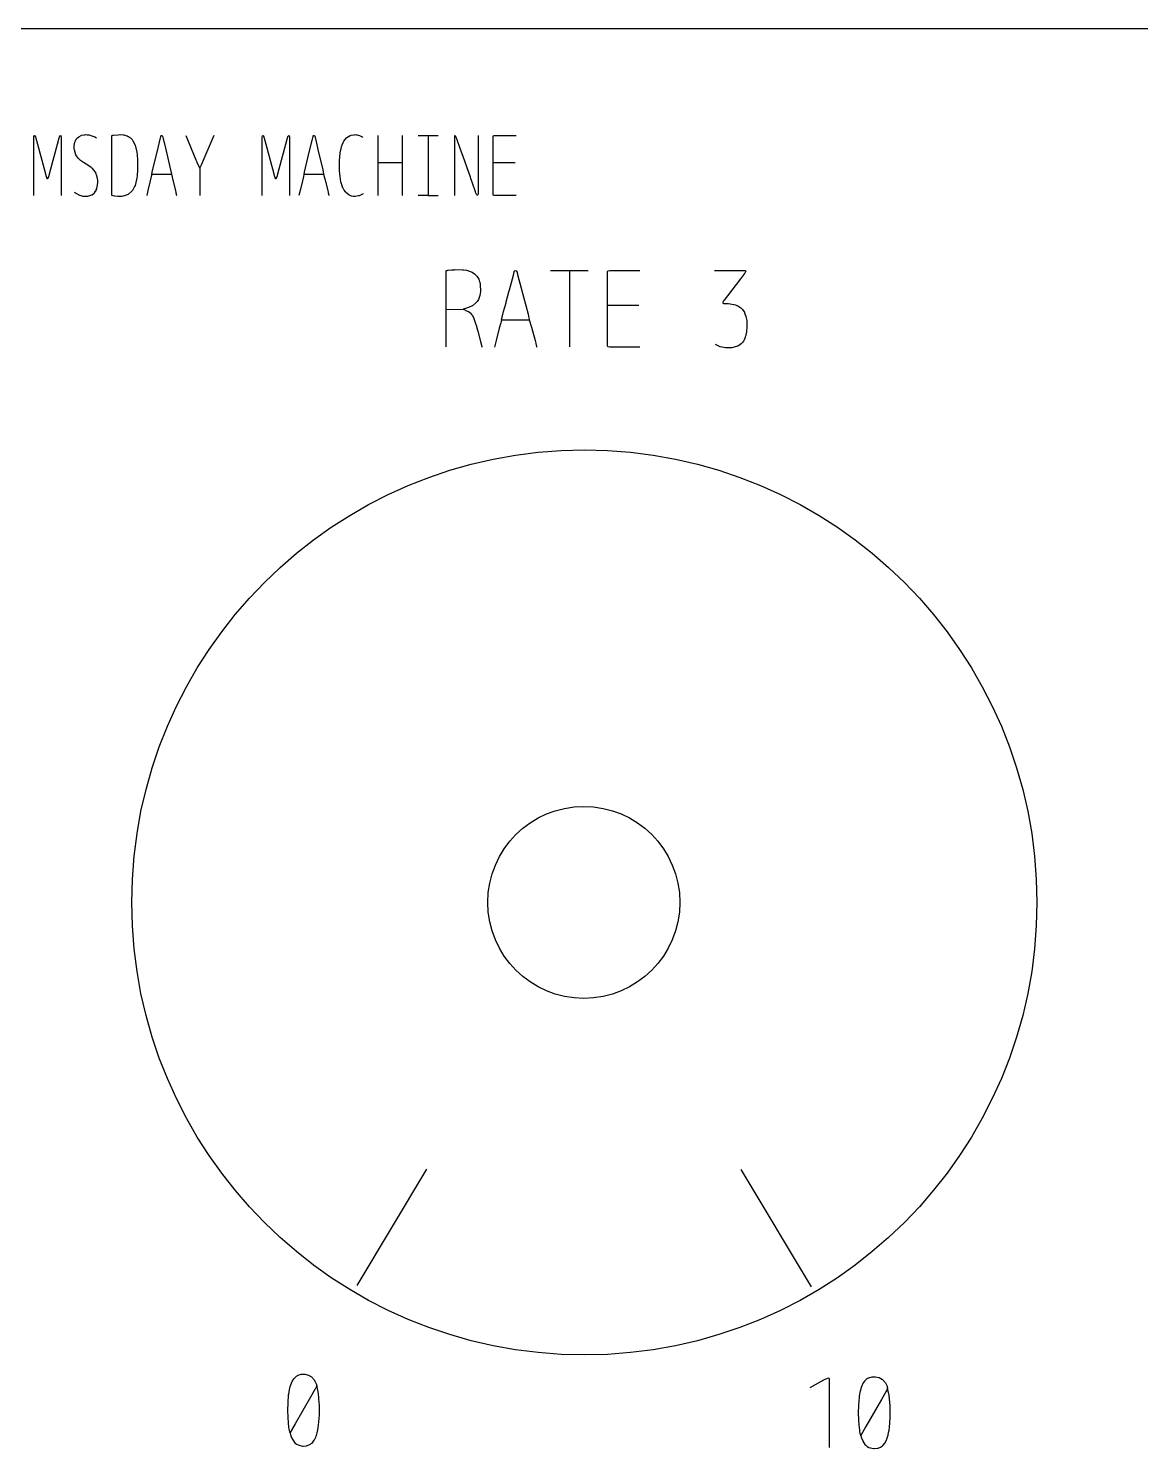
# Model space of a CAD drawing. Header units: millimetres. Extents: x 0 to 162, y -1 to 222.
# Drawn here: x 80.8 to 121.4, y 170.5 to 222.2 of the extents above; entities that cross this region are included whole.
import ezdxf

# ---------------------------------------------------------------- set-up
doc = ezdxf.new("R2010")
doc.units = ezdxf.units.MM
doc.layers.add('Gravur', color=7, linetype='CONTINUOUS')
doc.layers.add('Kontur', color=7, linetype='CONTINUOUS')

msp = doc.modelspace()

# ---------------------------------------------------------------- linework, layer by layer
at = {"layer": 'Gravur', "color": 255, "linetype": 'CONTINUOUS'}
for p, q in [((81.02129, 218.27939), (81.02947, 218.32947)), ((81.02135, 218.27166), (81.02129, 218.27939)), ((81.02129, 218.27939), (81.02129, 218.27939)), ((81.02308, 218.22694), (81.02135, 218.27166)), ((81.02308, 217.82584), (81.02308, 218.22694)), ((81.02947, 218.32947), (81.03757, 218.33809)), ((81.03757, 218.33809), (81.04901, 218.33988)), ((81.03757, 218.33809), (81.03757, 218.33809)), ((81.04901, 218.33988), (81.06462, 218.33365)), ((81.06462, 218.33365), (81.08685, 218.29434)), ((81.08685, 218.29434), (81.08804, 218.28972)), ((81.08804, 218.28972), (81.08804, 218.28972)), ((81.08804, 218.28972), (81.09516, 218.25701)), ((81.09516, 218.25701), (81.09648, 218.25162)), ((81.09648, 218.25162), (81.15757, 218.02639)), ((81.15757, 218.02639), (81.40082, 217.12854)), ((81.64136, 217.12546), (81.88548, 218.02639)), ((81.88548, 218.02639), (81.94767, 218.2547)), ((81.94767, 218.2547), (81.9549, 218.28709)), ((81.9549, 218.28709), (81.95583, 218.29103)), ((81.95583, 218.29103), (81.97296, 218.32917)), ((81.95583, 218.29103), (81.95583, 218.29103)), ((81.97296, 218.32917), (81.97852, 218.33365)), ((81.97852, 218.33365), (82.00331, 218.33997)), ((82.00331, 218.33997), (82.00687, 218.33853)), ((82.00687, 218.33853), (82.00687, 218.33853)), ((82.00687, 218.33853), (82.02316, 218.29877)), ((82.02355, 218.24975), (82.02274, 218.22694)), ((82.02274, 218.22694), (82.02274, 217.82584)), ((82.02316, 218.29877), (82.02413, 218.27977)), ((82.02413, 218.27977), (82.02355, 218.24975)), ((82.02413, 218.27977), (82.02413, 218.27977)), ((82.49522, 217.97639), (82.50354, 218.03832)), ((82.50354, 218.03832), (82.51873, 218.09802)), ((82.51873, 218.09802), (82.54107, 218.15449)), ((82.54107, 218.15449), (82.57083, 218.20676)), ((82.57083, 218.20676), (82.61237, 218.2581)), ((82.57083, 218.20676), (82.57083, 218.20676)), ((82.61237, 218.2581), (82.66357, 218.30188)), ((82.66357, 218.30188), (82.7454, 218.34716)), ((82.7454, 218.34716), (82.75049, 218.34911)), ((82.75049, 218.34911), (82.75561, 218.35097)), ((82.75561, 218.35097), (82.76076, 218.35273)), ((82.76076, 218.35273), (82.87096, 218.37513)), ((82.87096, 218.37513), (82.89327, 218.37655)), ((82.89327, 218.37655), (82.89327, 218.37655)), ((82.89327, 218.37655), (82.96543, 218.37485)), ((82.96543, 218.37485), (83.03734, 218.36435)), ((83.03734, 218.36435), (83.1083, 218.34611)), ((83.1083, 218.34611), (83.17765, 218.32119)), ((83.17765, 218.32119), (83.17765, 218.32119)), ((83.17765, 218.32119), (83.24273, 218.29165)), ((83.24273, 218.29165), (83.30502, 218.25779)), ((83.86731, 218.3145), (83.86896, 218.33401)), ((83.86738, 218.31242), (83.86731, 218.3145)), ((83.86731, 218.3145), (83.86731, 218.3145)), ((83.8681, 218.29481), (83.86738, 218.31242)), ((83.8681, 218.19917), (83.8681, 218.29481)), ((83.8681, 217.86286), (83.8681, 218.19917)), ((83.86896, 218.33401), (83.87009, 218.33735)), ((83.87009, 218.33735), (83.87066, 218.33857)), ((83.87066, 218.33857), (83.87134, 218.33973)), ((83.87134, 218.33973), (83.88278, 218.34819)), ((83.87134, 218.33973), (83.87134, 218.33973)), ((83.88278, 218.34819), (83.89934, 218.3523)), ((83.89934, 218.3523), (83.91438, 218.35395)), ((83.89934, 218.3523), (83.89934, 218.3523)), ((83.91438, 218.35395), (83.92641, 218.35521)), ((83.92641, 218.35521), (84.0958, 218.3737)), ((84.0958, 218.3737), (84.19157, 218.37785)), ((84.19157, 218.37785), (84.20052, 218.37749)), ((84.20052, 218.37749), (84.20052, 218.37749)), ((84.20052, 218.37749), (84.28523, 218.36878)), ((84.28523, 218.36878), (84.30129, 218.36603)), ((84.30129, 218.36603), (84.41314, 218.33504)), ((84.41314, 218.33504), (84.42153, 218.33176)), ((84.42153, 218.33176), (84.42153, 218.33176)), ((84.42153, 218.33176), (84.46968, 218.30978)), ((84.46968, 218.30978), (84.47901, 218.30481)), ((84.47901, 218.30481), (84.55156, 218.25445)), ((84.55156, 218.25445), (84.56462, 218.24274)), ((84.56462, 218.24274), (84.56462, 218.24274)), ((84.56462, 218.24274), (84.60375, 218.20149)), ((84.60375, 218.20149), (84.63829, 218.15567)), ((84.63829, 218.15567), (84.71725, 217.99744)), ((85.52838, 217.78881), (85.62957, 218.21151)), ((85.62957, 218.21151), (85.65329, 218.31024)), ((85.65329, 218.31024), (85.65487, 218.31745)), ((85.65487, 218.31745), (85.65519, 218.31892)), ((85.65519, 218.31892), (85.66057, 218.33474)), ((85.65519, 218.31892), (85.65519, 218.31892)), ((85.66057, 218.33474), (85.66367, 218.3388)), ((85.66367, 218.3388), (85.66755, 218.34172)), ((85.66367, 218.3388), (85.66367, 218.3388)), ((85.66755, 218.34172), (85.67254, 218.34351)), ((85.67254, 218.34351), (85.69754, 218.34151)), ((85.69754, 218.34151), (85.70141, 218.33934)), ((85.70141, 218.33934), (85.70141, 218.33934)), ((85.70141, 218.33934), (85.72524, 218.29619)), ((85.72524, 218.29619), (85.72931, 218.27701)), ((85.72931, 218.27701), (85.72931, 218.27701)), ((85.72931, 218.27701), (85.73329, 218.25399)), ((85.73329, 218.25399), (85.73749, 218.23311)), ((85.73749, 218.23311), (85.83173, 217.83818)), ((86.56039, 218.35035), (86.93339, 217.46176)), ((87.58783, 218.35035), (87.22774, 217.49879)), ((89.34809, 218.27939), (89.35627, 218.32947)), ((89.34815, 218.27166), (89.34809, 218.27939)), ((89.34809, 218.27939), (89.34809, 218.27939)), ((89.34988, 218.22694), (89.34815, 218.27166)), ((89.34988, 217.82584), (89.34988, 218.22694)), ((89.35627, 218.32947), (89.36437, 218.33809)), ((89.36437, 218.33809), (89.37581, 218.33988)), ((89.36437, 218.33809), (89.36437, 218.33809)), ((89.37581, 218.33988), (89.39142, 218.33365)), ((89.39142, 218.33365), (89.41365, 218.29434)), ((89.41365, 218.29434), (89.41484, 218.28972)), ((89.41484, 218.28972), (89.41484, 218.28972)), ((89.41484, 218.28972), (89.42196, 218.25701)), ((89.42196, 218.25701), (89.42328, 218.25162)), ((89.42328, 218.25162), (89.48437, 218.02639)), ((89.48437, 218.02639), (89.72762, 217.12854)), ((89.96816, 217.12546), (90.21228, 218.02639)), ((90.21228, 218.02639), (90.27447, 218.2547)), ((90.27447, 218.2547), (90.2817, 218.28709)), ((90.2817, 218.28709), (90.28263, 218.29103)), ((90.28263, 218.29103), (90.29976, 218.32917)), ((90.28263, 218.29103), (90.28263, 218.29103)), ((90.29976, 218.32917), (90.30532, 218.33365)), ((90.30532, 218.33365), (90.33011, 218.33997)), ((90.33011, 218.33997), (90.33367, 218.33853)), ((90.33367, 218.33853), (90.33367, 218.33853)), ((90.33367, 218.33853), (90.34996, 218.29877)), ((90.35035, 218.24975), (90.34954, 218.22694)), ((90.34954, 218.22694), (90.34954, 217.82584)), ((90.34996, 218.29877), (90.35093, 218.27977)), ((90.35093, 218.27977), (90.35035, 218.24975)), ((90.35093, 218.27977), (90.35093, 218.27977)), ((91.07958, 217.78881), (91.18077, 218.21151)), ((91.18077, 218.21151), (91.20449, 218.31024)), ((91.20449, 218.31024), (91.20607, 218.31745)), ((91.20607, 218.31745), (91.20639, 218.31892)), ((91.20639, 218.31892), (91.21177, 218.33474)), ((91.20639, 218.31892), (91.20639, 218.31892)), ((91.21177, 218.33474), (91.21487, 218.3388)), ((91.21487, 218.3388), (91.21875, 218.34172)), ((91.21487, 218.3388), (91.21487, 218.3388)), ((91.21875, 218.34172), (91.22374, 218.34351)), ((91.22374, 218.34351), (91.24874, 218.34151)), ((91.24874, 218.34151), (91.25261, 218.33934)), ((91.25261, 218.33934), (91.25261, 218.33934)), ((91.25261, 218.33934), (91.27644, 218.29619)), ((91.27644, 218.29619), (91.28051, 218.27701)), ((91.28051, 218.27701), (91.28051, 218.27701)), ((91.28051, 218.27701), (91.28449, 218.25399)), ((91.28449, 218.25399), (91.28869, 218.23311)), ((91.28869, 218.23311), (91.38293, 217.83818)), ((92.26384, 218.0053), (92.31334, 218.11653)), ((92.31334, 218.11653), (92.32508, 218.13746)), ((92.32508, 218.13746), (92.41974, 218.25647)), ((92.41974, 218.25647), (92.44167, 218.27549)), ((92.44167, 218.27549), (92.56321, 218.34616)), ((92.56321, 218.34616), (92.58949, 218.35533)), ((92.58949, 218.35533), (92.69942, 218.37516)), ((92.58949, 218.35533), (92.58949, 218.35533)), ((92.69942, 218.37516), (92.73731, 218.37569)), ((92.73731, 218.37569), (92.77559, 218.37313)), ((92.77559, 218.37313), (92.81414, 218.36748)), ((92.81414, 218.36748), (92.89461, 218.34419)), ((92.89461, 218.34419), (92.90317, 218.34084)), ((92.90317, 218.34084), (92.90317, 218.34084)), ((92.90317, 218.34084), (92.99765, 218.29778)), ((92.99765, 218.29778), (93.01685, 218.28864)), ((93.56882, 218.34418), (93.56882, 216.15665)), ((94.45741, 218.34418), (94.45741, 216.15665)), ((95.03714, 218.34418), (95.7619, 218.34418)), ((95.40091, 218.3411), (95.40091, 216.70893)), ((96.35834, 218.30099), (96.3583, 218.20842)), ((96.3583, 218.20842), (96.3583, 217.81967)), ((96.35849, 218.30419), (96.35834, 218.30099)), ((96.35879, 218.30742), (96.35849, 218.30419)), ((96.35966, 218.31263), (96.35879, 218.30742)), ((96.35879, 218.30742), (96.35879, 218.30742)), ((96.3662, 218.32571), (96.35966, 218.31263)), ((96.36738, 218.32676), (96.3662, 218.32571)), ((96.3662, 218.32571), (96.3662, 218.32571)), ((96.375, 218.3301), (96.36738, 218.32676)), ((96.38203, 218.33047), (96.375, 218.3301)), ((96.38855, 218.3292), (96.38203, 218.33047)), ((96.39697, 218.32492), (96.38855, 218.3292)), ((96.38855, 218.3292), (96.38855, 218.3292)), ((96.42725, 218.27533), (96.39697, 218.32492)), ((96.42941, 218.26912), (96.42725, 218.27533)), ((96.42725, 218.27533), (96.42725, 218.27533)), ((96.44438, 218.22077), (96.42941, 218.26912)), ((96.581, 217.83509), (96.44438, 218.22077)), ((97.21912, 218.34418), (97.21912, 216.68116)), ((97.77387, 218.31024), (97.77864, 218.34063)), ((97.77387, 218.22385), (97.77387, 218.31024)), ((97.77387, 217.86903), (97.77387, 218.22385)), ((97.77864, 218.34063), (97.83496, 218.34418)), ((97.83496, 218.34418), (97.99324, 218.34418)), ((97.99324, 218.34418), (98.60692, 218.34418)), ((81.02308, 216.15665), (81.02308, 217.82584)), ((82.02274, 217.82584), (82.02274, 216.15665)), ((82.49346, 217.91321), (82.49522, 217.97639)), ((82.49801, 217.84976), (82.49346, 217.91321)), ((82.50195, 217.82185), (82.49801, 217.84976)), ((82.49801, 217.84976), (82.49801, 217.84976)), ((82.56048, 217.63763), (82.50195, 217.82185)), ((82.63665, 217.52268), (82.56048, 217.63763)), ((82.73176, 217.43141), (82.63665, 217.52268)), ((83.8681, 216.67499), (83.8681, 217.86286)), ((84.71725, 217.99744), (84.73633, 217.94)), ((84.73633, 217.94), (84.77211, 217.79177)), ((84.77211, 217.79177), (84.77745, 217.7618)), ((84.77745, 217.7618), (84.77745, 217.7618)), ((84.77745, 217.7618), (84.80567, 217.46988)), ((85.37984, 217.16865), (85.52838, 217.78881)), ((85.83173, 217.83818), (86.00799, 217.09769)), ((87.22774, 217.49879), (87.12757, 217.26121)), ((89.34988, 216.15665), (89.34988, 217.82584)), ((90.34954, 217.82584), (90.34954, 216.15665)), ((90.93104, 217.16865), (91.07958, 217.78881)), ((91.38293, 217.83818), (91.55919, 217.09769)), ((92.16816, 217.43892), (92.19257, 217.69623)), ((92.19257, 217.69623), (92.20667, 217.78068)), ((92.20667, 217.78068), (92.22408, 217.86406)), ((92.22408, 217.86406), (92.24498, 217.94617)), ((92.24498, 217.94617), (92.26039, 217.99553)), ((92.26039, 217.99553), (92.26384, 218.0053)), ((92.26384, 218.0053), (92.26384, 218.0053)), ((96.3583, 217.81967), (96.3583, 216.15665)), ((96.67175, 217.58293), (96.581, 217.83509)), ((96.94101, 216.82481), (96.67175, 217.58293)), ((97.77387, 216.57934), (97.77387, 217.86903)), ((81.40082, 217.12854), (81.4753, 216.85394)), ((81.56774, 216.85394), (81.64136, 217.12546)), ((82.83258, 217.35947), (82.73176, 217.43141)), ((82.73176, 217.43141), (82.73176, 217.43141)), ((82.93853, 217.29382), (82.83258, 217.35947)), ((83.02733, 217.23835), (82.93853, 217.29382)), ((82.93853, 217.29382), (82.93853, 217.29382)), ((83.11242, 217.17807), (83.02733, 217.23835)), ((83.14451, 217.15181), (83.11242, 217.17807)), ((83.11242, 217.17807), (83.11242, 217.17807)), ((83.17527, 217.12384), (83.14451, 217.15181)), ((83.2045, 217.09391), (83.17527, 217.12384)), ((83.28084, 216.9897), (83.2045, 217.09391)), ((83.29011, 216.97227), (83.28084, 216.9897)), ((84.8048, 217.04927), (84.79558, 216.93026)), ((84.80551, 217.06149), (84.8048, 217.04927)), ((84.8048, 217.04927), (84.8048, 217.04927)), ((84.80945, 217.19642), (84.80551, 217.06149)), ((84.80567, 217.46988), (84.8084, 217.37176)), ((84.8084, 217.37176), (84.8084, 217.37176)), ((84.8084, 217.37176), (84.8093, 217.28402)), ((84.8093, 217.28402), (84.80945, 217.19642)), ((85.32354, 216.92471), (85.34154, 217.00821)), ((85.34154, 217.00821), (85.37984, 217.16865)), ((86.00799, 217.09769), (86.04005, 216.93785)), ((86.93339, 217.46176), (86.96517, 217.3833)), ((86.96517, 217.3833), (86.97169, 217.36751)), ((86.97169, 217.36751), (86.97169, 217.36751)), ((86.97169, 217.36751), (87.05466, 217.19047)), ((87.05466, 217.19047), (87.07297, 217.15918)), ((87.12757, 217.26121), (87.07196, 217.16149)), ((87.07297, 217.15918), (87.07411, 217.06066)), ((87.07411, 217.06066), (87.07411, 216.84777)), ((89.72762, 217.12854), (89.8021, 216.85394)), ((89.89454, 216.85394), (89.96816, 217.12546)), ((90.87474, 216.92471), (90.89274, 217.00821)), ((90.89274, 217.00821), (90.93104, 217.16865)), ((91.55919, 217.09769), (91.59125, 216.93785)), ((92.16661, 217.40056), (92.16816, 217.43892)), ((92.17237, 217.05758), (92.16661, 217.40056)), ((92.16816, 217.43892), (92.16816, 217.43892)), ((92.1796, 216.95592), (92.17237, 217.05758)), ((93.57159, 217.35686), (94.45463, 217.35686)), ((97.77665, 217.35686), (98.57915, 217.35686)), ((81.4753, 216.85394), (81.48183, 216.82395)), ((81.48183, 216.82395), (81.48288, 216.81933)), ((81.48288, 216.81933), (81.48288, 216.81933)), ((81.48288, 216.81933), (81.50051, 216.77913)), ((81.50051, 216.77913), (81.50636, 216.77444)), ((81.50636, 216.77444), (81.50636, 216.77444)), ((81.50636, 216.77444), (81.51274, 216.77167)), ((81.51274, 216.77167), (81.52013, 216.77065)), ((81.52013, 216.77065), (81.5341, 216.7736)), ((81.5341, 216.7736), (81.53792, 216.77583)), ((81.53792, 216.77583), (81.55729, 216.80861)), ((81.53792, 216.77583), (81.53792, 216.77583)), ((81.55729, 216.80861), (81.5609, 216.82284)), ((81.5609, 216.82284), (81.56432, 216.83896)), ((81.5609, 216.82284), (81.5609, 216.82284)), ((81.56432, 216.83896), (81.56774, 216.85394)), ((83.32462, 216.87869), (83.29011, 216.97227)), ((83.32206, 216.41439), (83.34557, 216.53025)), ((83.32633, 216.87252), (83.32462, 216.87869)), ((83.32462, 216.87869), (83.32462, 216.87869)), ((83.33437, 216.8416), (83.32633, 216.87252)), ((83.33888, 216.82214), (83.33437, 216.8416)), ((83.35328, 216.71964), (83.33888, 216.82214)), ((83.34557, 216.53025), (83.34993, 216.56974)), ((83.34993, 216.56974), (83.3514, 216.58534)), ((83.34993, 216.56974), (83.34993, 216.56974)), ((83.3514, 216.58534), (83.35277, 216.60094)), ((83.35277, 216.60094), (83.35406, 216.70757)), ((83.35406, 216.70757), (83.35328, 216.71964)), ((83.35328, 216.71964), (83.35328, 216.71964)), ((83.8681, 216.30166), (83.8681, 216.67499)), ((84.70025, 216.48061), (84.62033, 216.33823)), ((84.71624, 216.52211), (84.70025, 216.48061)), ((84.77167, 216.74066), (84.71624, 216.52211)), ((84.77509, 216.76138), (84.77167, 216.74066)), ((84.77167, 216.74066), (84.77167, 216.74066)), ((84.79331, 216.90639), (84.77509, 216.76138)), ((84.79558, 216.93026), (84.79331, 216.90639)), ((85.26736, 216.69659), (85.18326, 216.34177)), ((85.30276, 216.84469), (85.26736, 216.69659)), ((85.32328, 216.92517), (85.30276, 216.84469)), ((85.37253, 216.92491), (85.32354, 216.92471)), ((85.49471, 216.92491), (85.37253, 216.92491)), ((85.87791, 216.92491), (85.49471, 216.92491)), ((86.04113, 216.92744), (85.87791, 216.92491)), ((86.04005, 216.93785), (86.09759, 216.72127)), ((86.09759, 216.72127), (86.18848, 216.33868)), ((87.07411, 216.84777), (87.07411, 216.15665)), ((89.8021, 216.85394), (89.80863, 216.82395)), ((89.80863, 216.82395), (89.80968, 216.81933)), ((89.80968, 216.81933), (89.80968, 216.81933)), ((89.80968, 216.81933), (89.82731, 216.77913)), ((89.82731, 216.77913), (89.83316, 216.77444)), ((89.83316, 216.77444), (89.83316, 216.77444)), ((89.83316, 216.77444), (89.83954, 216.77167)), ((89.83954, 216.77167), (89.84693, 216.77065)), ((89.84693, 216.77065), (89.8609, 216.7736)), ((89.8609, 216.7736), (89.86472, 216.77583)), ((89.86472, 216.77583), (89.88409, 216.80861)), ((89.86472, 216.77583), (89.86472, 216.77583)), ((89.88409, 216.80861), (89.8877, 216.82284)), ((89.8877, 216.82284), (89.89112, 216.83896)), ((89.8877, 216.82284), (89.8877, 216.82284)), ((89.89112, 216.83896), (89.89454, 216.85394)), ((90.81856, 216.69659), (90.73446, 216.34177)), ((90.85396, 216.84469), (90.81856, 216.69659)), ((90.87448, 216.92517), (90.85396, 216.84469)), ((90.92373, 216.92491), (90.87474, 216.92471)), ((91.04591, 216.92491), (90.92373, 216.92491)), ((91.42911, 216.92491), (91.04591, 216.92491)), ((91.59233, 216.92744), (91.42911, 216.92491)), ((91.59125, 216.93785), (91.64879, 216.72127)), ((91.64879, 216.72127), (91.73968, 216.33868)), ((92.1895, 216.85391), (92.1796, 216.95592)), ((92.22138, 216.65769), (92.1895, 216.85391)), ((92.1895, 216.85391), (92.1895, 216.85391)), ((92.27814, 216.46923), (92.22138, 216.65769)), ((92.28399, 216.45482), (92.27814, 216.46923)), ((92.27814, 216.46923), (92.27814, 216.46923)), ((95.40091, 216.70893), (95.40091, 216.29857)), ((96.95966, 216.77119), (96.94101, 216.82481)), ((96.94101, 216.82481), (96.94101, 216.82481)), ((97.01521, 216.6102), (96.95966, 216.77119)), ((97.12749, 216.2924), (97.01521, 216.6102)), ((97.21912, 216.68116), (97.21912, 216.28315)), ((97.77387, 216.26155), (97.77387, 216.57934)), ((82.49974, 216.28006), (82.68562, 216.17227)), ((82.68562, 216.17227), (82.7072, 216.16381)), ((82.7072, 216.16381), (82.77304, 216.14316)), ((82.77304, 216.14316), (82.79535, 216.13794)), ((82.79535, 216.13794), (82.79535, 216.13794)), ((82.79535, 216.13794), (82.96225, 216.12711)), ((82.96225, 216.12711), (82.99679, 216.13105)), ((82.99679, 216.13105), (83.13607, 216.1759)), ((83.13607, 216.1759), (83.14791, 216.18253)), ((83.14791, 216.18253), (83.22311, 216.24195)), ((83.22311, 216.24195), (83.23251, 216.25238)), ((83.23251, 216.25238), (83.27793, 216.31569)), ((83.27793, 216.31569), (83.28102, 216.32093)), ((83.28102, 216.32093), (83.29835, 216.35363)), ((83.28102, 216.32093), (83.28102, 216.32093)), ((83.29835, 216.35363), (83.30149, 216.36028)), ((83.30149, 216.36028), (83.31914, 216.40522)), ((83.31914, 216.40522), (83.32206, 216.41439)), ((83.32206, 216.41439), (83.32206, 216.41439)), ((83.86731, 216.18157), (83.86733, 216.18368)), ((83.87129, 216.16099), (83.86731, 216.18157)), ((83.86733, 216.18368), (83.86805, 216.2001)), ((83.86733, 216.18368), (83.86733, 216.18368)), ((83.86805, 216.2001), (83.8681, 216.20293)), ((83.8681, 216.20293), (83.8681, 216.30166)), ((83.87544, 216.1563), (83.87129, 216.16099)), ((83.91636, 216.14317), (83.87544, 216.1563)), ((83.92147, 216.1425), (83.91636, 216.14317)), ((83.91636, 216.14317), (83.91636, 216.14317)), ((83.95974, 216.13856), (83.92147, 216.1425)), ((83.98059, 216.13542), (83.95974, 216.13856)), ((84.08672, 216.12431), (83.98059, 216.13542)), ((84.09936, 216.12359), (84.08672, 216.12431)), ((84.08672, 216.12431), (84.08672, 216.12431)), ((84.23742, 216.1264), (84.09936, 216.12359)), ((84.27893, 216.13202), (84.23742, 216.1264)), ((84.3192, 216.14026), (84.27893, 216.13202)), ((84.35815, 216.15111), (84.3192, 216.14026)), ((84.46657, 216.19933), (84.35815, 216.15111)), ((84.49126, 216.21486), (84.46657, 216.19933)), ((84.46657, 216.19933), (84.46657, 216.19933)), ((84.60121, 216.31407), (84.49126, 216.21486)), ((84.62033, 216.33823), (84.60121, 216.31407)), ((85.18326, 216.34177), (85.13927, 216.15356)), ((86.18848, 216.33868), (86.20494, 216.26484)), ((86.20494, 216.26484), (86.20674, 216.25657)), ((86.20674, 216.25657), (86.20674, 216.25657)), ((86.20674, 216.25657), (86.22811, 216.17031)), ((86.22811, 216.17031), (86.23335, 216.15356)), ((90.73446, 216.34177), (90.69047, 216.15356)), ((91.73968, 216.33868), (91.75614, 216.26484)), ((91.75614, 216.26484), (91.75794, 216.25657)), ((91.75794, 216.25657), (91.75794, 216.25657)), ((91.75794, 216.25657), (91.77931, 216.17031)), ((91.77931, 216.17031), (91.78455, 216.15356)), ((92.29006, 216.4405), (92.28399, 216.45482)), ((92.29799, 216.42287), (92.29006, 216.4405)), ((92.32491, 216.37121), (92.29799, 216.42287)), ((92.33385, 216.3562), (92.32491, 216.37121)), ((92.32491, 216.37121), (92.32491, 216.37121)), ((92.38433, 216.28549), (92.33385, 216.3562)), ((92.39553, 216.27239), (92.38433, 216.28549)), ((92.51146, 216.176), (92.39553, 216.27239)), ((92.55806, 216.15334), (92.51146, 216.176)), ((92.60682, 216.1371), (92.55806, 216.15334)), ((92.67031, 216.12529), (92.60682, 216.1371)), ((92.60682, 216.1371), (92.60682, 216.1371)), ((92.73524, 216.12248), (92.67031, 216.12529)), ((92.8005, 216.12803), (92.73524, 216.12248)), ((92.86498, 216.14131), (92.8005, 216.12803)), ((92.88738, 216.14774), (92.86498, 216.14131)), ((92.86498, 216.14131), (92.86498, 216.14131)), ((93.03351, 216.21527), (92.88738, 216.14774)), ((95.30372, 216.15356), (95.03714, 216.15356)), ((95.39614, 216.15886), (95.30372, 216.15356)), ((95.40091, 216.19676), (95.39614, 216.15886)), ((95.40091, 216.29857), (95.40091, 216.19676)), ((95.40369, 216.15356), (95.7619, 216.15356)), ((97.13006, 216.28473), (97.12749, 216.2924)), ((97.14404, 216.23774), (97.13006, 216.28473)), ((97.14619, 216.23124), (97.14404, 216.23774)), ((97.14404, 216.23774), (97.14404, 216.23774)), ((97.18028, 216.17629), (97.14619, 216.23124)), ((97.19369, 216.17105), (97.18028, 216.17629)), ((97.20382, 216.17254), (97.19369, 216.17105)), ((97.21188, 216.18081), (97.20382, 216.17254)), ((97.20382, 216.17254), (97.20382, 216.17254)), ((97.22055, 216.23037), (97.21188, 216.18081)), ((97.21912, 216.28315), (97.22057, 216.23825)), ((97.22057, 216.23825), (97.22055, 216.23037)), ((97.22055, 216.23037), (97.22055, 216.23037)), ((97.77387, 216.18441), (97.77387, 216.26155)), ((97.77864, 216.15711), (97.77387, 216.18441)), ((97.83496, 216.15356), (97.77864, 216.15711)), ((97.99324, 216.15356), (97.83496, 216.15356)), ((98.60692, 216.15356), (97.99324, 216.15356)), ((96.05435, 213.36258), (96.05612, 213.39961)), ((96.05454, 213.35858), (96.05435, 213.36258)), ((96.05435, 213.36258), (96.05435, 213.36258)), ((96.05617, 213.32439), (96.05454, 213.35858)), ((96.05612, 213.39961), (96.05779, 213.40621)), ((96.05779, 213.40621), (96.05858, 213.40831)), ((96.05858, 213.40831), (96.0596, 213.41028)), ((96.0596, 213.41028), (96.07516, 213.4221)), ((96.0596, 213.41028), (96.0596, 213.41028)), ((96.07516, 213.4221), (96.09837, 213.42792)), ((96.09837, 213.42792), (96.11845, 213.43024)), ((96.09837, 213.42792), (96.09837, 213.42792)), ((96.11845, 213.43024), (96.13468, 213.43197)), ((96.13468, 213.43197), (96.25921, 213.44608)), ((96.25921, 213.44608), (96.27056, 213.447)), ((96.27056, 213.447), (96.31145, 213.45005)), ((96.27056, 213.447), (96.27056, 213.447)), ((96.31145, 213.45005), (96.32509, 213.451)), ((96.32509, 213.451), (96.34961, 213.45269)), ((96.32509, 213.451), (96.32509, 213.451)), ((96.34961, 213.45269), (96.37413, 213.45438)), ((96.37413, 213.45438), (96.65432, 213.45271)), ((96.65432, 213.45271), (96.69547, 213.44827)), ((96.69547, 213.44827), (96.69547, 213.44827)), ((96.69547, 213.44827), (96.80383, 213.4298)), ((96.80383, 213.4298), (96.90825, 213.40037)), ((96.90825, 213.40037), (97.00594, 213.35835)), ((97.00594, 213.35835), (97.09409, 213.30209)), ((98.50716, 213.2498), (98.54068, 213.37542)), ((98.54068, 213.37542), (98.54298, 213.38484)), ((98.54298, 213.38484), (98.54344, 213.38675)), ((98.54344, 213.38675), (98.5499, 213.40484)), ((98.54344, 213.38675), (98.54344, 213.38675)), ((98.5499, 213.40484), (98.55341, 213.40977)), ((98.55341, 213.40977), (98.55954, 213.41477)), ((98.55341, 213.40977), (98.55341, 213.40977)), ((98.55954, 213.41477), (98.5679, 213.41775)), ((98.5679, 213.41775), (98.60694, 213.41343)), ((98.60694, 213.41343), (98.61275, 213.40976)), ((98.61275, 213.40976), (98.61275, 213.40976)), ((98.61275, 213.40976), (98.64266, 213.35658)), ((98.64266, 213.35658), (98.64801, 213.33381)), ((99.85848, 213.4186), (101.23631, 213.4186)), ((100.54936, 213.41467), (100.54936, 210.63546)), ((101.94217, 213.37542), (101.94891, 213.41408)), ((101.94217, 213.2655), (101.94217, 213.37542)), ((101.94891, 213.41408), (102.02853, 213.4186)), ((102.02853, 213.4186), (102.25228, 213.4186)), ((102.25228, 213.4186), (103.11981, 213.4186)), ((105.84262, 213.4186), (106.71014, 213.4186)), ((106.71014, 213.4186), (106.91427, 213.4186)), ((106.91427, 213.4186), (106.94016, 213.41978)), ((106.94016, 213.41978), (106.94352, 213.41981)), ((106.94352, 213.41981), (106.94352, 213.41981)), ((106.94352, 213.41981), (106.97172, 213.41385)), ((106.97581, 213.37201), (106.96361, 213.34654)), ((106.97172, 213.41385), (106.97537, 213.41062)), ((106.97537, 213.41062), (106.97537, 213.41062)), ((106.97537, 213.41062), (106.97771, 213.40697)), ((106.9796, 213.3981), (106.97581, 213.37201)), ((106.97771, 213.40697), (106.97907, 213.4025)), ((106.97907, 213.4025), (106.97938, 213.4003)), ((106.97938, 213.4003), (106.9796, 213.3981)), ((106.9796, 213.3981), (106.9796, 213.3981)), ((96.05617, 213.14774), (96.05617, 213.32439)), ((96.05617, 212.56285), (96.05617, 213.14774)), ((97.09409, 213.30209), (97.09409, 213.30209)), ((97.09409, 213.30209), (97.18046, 213.21717)), ((97.18046, 213.21717), (97.24607, 213.10849)), ((97.24607, 213.10849), (97.27574, 213.02529)), ((97.27574, 213.02529), (97.27832, 213.01583)), ((97.27832, 213.01583), (97.27832, 213.01583)), ((97.27832, 213.01583), (97.28867, 212.97156)), ((97.28867, 212.97156), (97.29156, 212.95668)), ((97.29156, 212.95668), (97.29156, 212.95668)), ((97.29156, 212.95668), (97.29722, 212.92274)), ((97.29722, 212.92274), (97.30174, 212.88866)), ((97.30174, 212.88866), (97.30934, 212.68575)), ((98.3641, 212.71202), (98.50716, 213.2498)), ((98.64801, 213.33381), (98.64801, 213.33381)), ((98.64801, 213.33381), (98.65371, 213.30417)), ((98.65371, 213.30417), (98.65972, 213.27728)), ((98.65972, 213.27728), (98.79293, 212.77482)), ((101.94217, 212.81408), (101.94217, 213.2655)), ((106.78822, 213.11634), (106.31367, 212.50004)), ((106.93647, 213.30868), (106.78822, 213.11634)), ((106.94991, 213.32626), (106.93647, 213.30868)), ((106.96361, 213.34654), (106.94991, 213.32626)), ((106.96361, 213.34654), (106.96361, 213.34654)), ((96.05617, 210.63546), (96.05617, 212.56285)), ((97.23104, 212.36387), (97.18716, 212.29119)), ((97.26108, 212.43299), (97.23104, 212.36387)), ((97.23104, 212.36387), (97.23104, 212.36387)), ((97.28339, 212.50542), (97.26108, 212.43299)), ((97.29865, 212.5802), (97.28339, 212.50542)), ((97.3075, 212.65637), (97.29865, 212.5802)), ((97.30934, 212.68575), (97.3075, 212.65637)), ((97.3075, 212.65637), (97.3075, 212.65637)), ((98.25102, 212.28489), (98.34597, 212.64065)), ((98.34597, 212.64065), (98.3641, 212.71202)), ((98.79293, 212.77482), (99.04209, 211.83272)), ((101.94217, 211.17324), (101.94217, 212.81408)), ((106.1925, 212.34302), (106.17252, 212.31635)), ((106.31367, 212.50004), (106.1925, 212.34302)), ((96.0601, 212.00544), (96.68381, 212.00936)), ((96.84126, 212.06174), (96.67873, 212.00936)), ((96.67873, 212.00936), (96.70146, 212.00001)), ((96.70146, 212.00001), (96.7104, 211.99631)), ((96.7104, 211.99631), (96.76723, 211.97235)), ((96.76723, 211.97235), (96.77979, 211.96695)), ((96.77979, 211.96695), (96.77979, 211.96695)), ((96.77979, 211.96695), (96.86365, 211.92833)), ((96.87027, 212.07109), (96.84126, 212.06174)), ((96.86365, 211.92833), (96.87266, 211.92319)), ((97.00738, 212.13112), (96.87027, 212.07109)), ((96.87266, 211.92319), (96.92062, 211.8874)), ((96.92062, 211.8874), (96.92952, 211.87944)), ((96.92952, 211.87944), (96.92952, 211.87944)), ((96.92952, 211.87944), (96.99491, 211.80548)), ((96.99491, 211.80548), (97.01366, 211.77823)), ((97.02072, 212.13889), (97.00738, 212.13112)), ((97.00738, 212.13112), (97.00738, 212.13112)), ((97.1317, 212.22527), (97.02072, 212.13889)), ((97.18716, 212.29119), (97.1317, 212.22527)), ((98.09999, 211.71888), (98.15412, 211.923)), ((98.15412, 211.923), (98.24119, 212.24873)), ((98.24119, 212.24873), (98.25102, 212.28489)), ((98.25102, 212.28489), (98.25102, 212.28489)), ((99.04209, 211.83272), (99.05912, 211.75787)), ((101.9461, 212.16245), (103.08055, 212.16245)), ((106.14549, 212.25948), (106.14396, 212.24495)), ((106.14396, 212.24495), (106.14802, 212.23095)), ((106.14917, 212.27335), (106.14549, 212.25948)), ((106.14802, 212.23095), (106.14975, 212.22906)), ((106.15319, 212.28357), (106.14917, 212.27335)), ((106.14917, 212.27335), (106.14917, 212.27335)), ((106.14975, 212.22906), (106.14975, 212.22906)), ((106.14975, 212.22906), (106.16721, 212.22208)), ((106.16976, 212.31239), (106.15319, 212.28357)), ((106.16721, 212.22208), (106.17416, 212.22145)), ((106.17252, 212.31635), (106.16976, 212.31239)), ((106.16976, 212.31239), (106.16976, 212.31239)), ((106.17416, 212.22145), (106.17416, 212.22145)), ((106.17416, 212.22145), (106.18344, 212.22127)), ((106.18344, 212.22127), (106.19198, 212.22134)), ((106.19198, 212.22134), (106.25235, 212.22199)), ((106.25235, 212.22199), (106.25908, 212.22205)), ((106.25908, 212.22205), (106.25908, 212.22205)), ((106.25908, 212.22205), (106.33412, 212.22002)), ((106.33412, 212.22002), (106.349, 212.21861)), ((106.349, 212.21861), (106.60804, 212.16738)), ((106.60804, 212.16738), (106.63477, 212.15781)), ((106.63477, 212.15781), (106.66098, 212.14718)), ((106.66098, 212.14718), (106.68663, 212.13543)), ((106.68663, 212.13543), (106.68663, 212.13543)), ((106.68663, 212.13543), (106.79619, 212.06508)), ((106.79619, 212.06508), (106.82947, 212.03477)), ((106.82947, 212.03477), (106.86094, 212.00059)), ((106.86094, 212.00059), (106.89051, 211.96226)), ((106.89051, 211.96226), (106.92945, 211.89885)), ((106.92945, 211.89885), (106.94063, 211.8768)), ((106.94063, 211.8768), (106.94063, 211.8768)), ((106.94063, 211.8768), (106.98931, 211.74271)), ((97.01366, 211.77823), (97.01366, 211.77823)), ((97.01366, 211.77823), (97.03605, 211.74123)), ((97.03605, 211.74123), (97.05617, 211.70318)), ((97.05617, 211.70318), (97.14552, 211.45028)), ((97.14552, 211.45028), (97.1517, 211.42643)), ((97.1517, 211.42643), (97.1517, 211.42643)), ((97.1517, 211.42643), (97.19738, 211.24103)), ((97.99511, 211.32241), (97.87623, 210.87098)), ((98.04516, 211.51083), (97.99511, 211.32241)), ((98.07417, 211.61323), (98.04516, 211.51083)), ((98.07454, 211.61264), (98.09999, 211.71888)), ((98.14379, 211.61289), (98.07454, 211.61264)), ((98.31651, 211.61289), (98.14379, 211.61289)), ((98.85822, 211.61289), (98.31651, 211.61289)), ((99.08895, 211.61611), (98.85822, 211.61289)), ((99.05912, 211.75787), (99.06079, 211.74947)), ((99.06079, 211.74947), (99.06079, 211.74947)), ((99.06079, 211.74947), (99.08215, 211.64893)), ((99.08215, 211.64893), (99.08742, 211.62936)), ((99.08742, 211.62936), (99.16876, 211.35381)), ((99.16876, 211.35381), (99.29725, 210.86706)), ((106.98931, 211.74271), (107.0149, 211.60082)), ((107.02048, 211.36559), (107.00795, 211.20071)), ((107.0149, 211.60082), (107.0149, 211.60082)), ((107.0149, 211.60082), (107.02232, 211.48224)), ((107.02232, 211.48224), (107.02048, 211.36559)), ((97.19738, 211.24103), (97.20695, 211.20465)), ((97.20695, 211.20465), (97.30508, 210.83565)), ((97.30508, 210.83565), (97.32998, 210.74961)), ((97.87623, 210.87098), (97.81405, 210.63153)), ((99.29725, 210.86706), (99.3214, 210.76944)), ((99.3214, 210.76944), (99.32404, 210.75852)), ((101.94217, 210.76892), (101.94217, 211.17324)), ((101.94217, 210.67078), (101.94217, 210.76892)), ((106.85876, 210.7951), (106.81612, 210.75007)), ((106.89448, 210.84492), (106.85876, 210.7951)), ((106.93077, 210.9126), (106.89448, 210.84492)), ((106.89448, 210.84492), (106.89448, 210.84492)), ((106.95925, 210.98431), (106.93077, 210.9126)), ((106.96451, 211.00004), (106.95925, 210.98431)), ((106.95925, 210.98431), (106.95925, 210.98431)), ((106.97877, 211.04763), (106.96451, 211.00004)), ((106.98476, 211.07049), (106.97877, 211.04763)), ((107.00608, 211.18582), (106.98476, 211.07049)), ((107.00795, 211.20071), (107.00608, 211.18582)), ((107.00608, 211.18582), (107.00608, 211.18582)), ((97.32998, 210.74961), (97.33277, 210.73998)), ((97.33277, 210.73998), (97.33277, 210.73998)), ((97.33277, 210.73998), (97.35611, 210.64637)), ((97.35611, 210.64637), (97.35942, 210.6276)), ((99.32404, 210.75852), (99.32404, 210.75852)), ((99.32404, 210.75852), (99.35349, 210.65219)), ((99.35349, 210.65219), (99.36067, 210.63153)), ((101.94891, 210.63604), (101.94217, 210.67078)), ((102.02853, 210.63153), (101.94891, 210.63604)), ((102.25228, 210.63153), (102.02853, 210.63153)), ((103.11981, 210.63153), (102.25228, 210.63153)), ((106.05082, 210.64225), (105.87402, 210.72182)), ((106.24758, 210.59767), (106.05082, 210.64225)), ((106.46938, 210.59743), (106.24758, 210.59767)), ((106.24758, 210.59767), (106.24758, 210.59767)), ((106.67769, 210.65737), (106.46938, 210.59743)), ((106.71448, 210.67653), (106.67769, 210.65737)), ((106.67769, 210.65737), (106.67769, 210.65737)), ((106.81612, 210.75007), (106.71448, 210.67653)), ((95.33608, 180.64864), (92.79992, 176.40936)), ((106.80367, 180.64525), (109.36833, 176.36475)), ((90.44379, 172.91477), (90.50595, 173.0131)), ((90.50595, 173.0131), (90.51427, 173.02338)), ((90.51427, 173.02338), (90.6014, 173.10514)), ((90.51427, 173.02338), (90.51427, 173.02338)), ((90.6014, 173.10514), (90.62079, 173.11788)), ((90.62079, 173.11788), (90.63832, 173.12796)), ((90.63832, 173.12796), (90.65634, 173.13711)), ((90.65634, 173.13711), (90.77606, 173.17344)), ((90.65634, 173.13711), (90.65634, 173.13711)), ((90.77606, 173.17344), (90.90258, 173.17627)), ((90.90258, 173.17627), (90.90258, 173.17627)), ((90.90258, 173.17627), (91.03394, 173.14446)), ((91.03394, 173.14446), (91.14917, 173.07902)), ((91.14917, 173.07902), (91.25258, 172.96263)), ((91.25258, 172.96263), (91.26058, 172.95028)), ((109.32566, 172.68818), (109.82889, 172.967)), ((109.82889, 172.967), (109.96548, 173.03606)), ((109.96548, 173.03606), (110.01073, 173.04184)), ((110.01073, 173.04184), (110.0194, 173.00449)), ((110.0194, 173.00449), (110.0194, 172.89666)), ((111.32527, 172.93338), (111.4124, 173.01514)), ((111.4124, 173.01514), (111.43179, 173.02788)), ((111.43179, 173.02788), (111.44932, 173.03796)), ((111.44932, 173.03796), (111.46734, 173.04711)), ((111.46734, 173.04711), (111.58706, 173.08344)), ((111.46734, 173.04711), (111.46734, 173.04711)), ((111.58706, 173.08344), (111.71358, 173.08627)), ((111.71358, 173.08627), (111.71358, 173.08627)), ((111.71358, 173.08627), (111.84494, 173.05446)), ((111.84494, 173.05446), (111.96017, 172.98902)), ((111.96017, 172.98902), (112.06358, 172.87263)), ((90.31517, 172.43073), (90.31916, 172.46339)), ((90.31916, 172.46339), (90.35515, 172.66334)), ((90.31916, 172.46339), (90.31916, 172.46339)), ((90.35515, 172.66334), (90.37242, 172.72847)), ((90.37242, 172.72847), (90.39285, 172.79246)), ((90.39285, 172.79246), (90.41677, 172.85509)), ((90.41677, 172.85509), (90.42981, 172.88513)), ((90.41677, 172.85509), (90.41677, 172.85509)), ((90.42981, 172.88513), (90.44379, 172.91477)), ((91.27492, 172.62002), (91.1127, 172.33965)), ((91.26058, 172.95028), (91.26058, 172.95028)), ((91.26058, 172.95028), (91.32173, 172.82978)), ((91.28114, 172.63073), (91.27492, 172.62002)), ((91.30923, 172.68091), (91.28114, 172.63073)), ((91.31248, 172.68751), (91.30923, 172.68091)), ((91.30923, 172.68091), (91.30923, 172.68091)), ((91.33936, 172.77191), (91.31248, 172.68751)), ((91.32173, 172.82978), (91.33054, 172.80605)), ((91.33054, 172.80605), (91.33936, 172.77191)), ((91.3903, 172.53735), (91.33968, 172.77313)), ((91.39351, 172.51715), (91.3903, 172.53735)), ((91.39652, 172.49694), (91.39351, 172.51715)), ((91.39935, 172.4767), (91.39652, 172.49694)), ((91.42996, 172.13118), (91.39935, 172.4767)), ((110.0194, 172.89666), (110.0194, 172.43657)), ((111.13016, 172.37339), (111.16615, 172.57334)), ((111.16615, 172.57334), (111.18342, 172.63847)), ((111.18342, 172.63847), (111.20385, 172.70246)), ((111.20385, 172.70246), (111.22777, 172.76509)), ((111.22777, 172.76509), (111.24081, 172.79513)), ((111.22777, 172.76509), (111.22777, 172.76509)), ((111.24081, 172.79513), (111.25479, 172.82477)), ((111.25479, 172.82477), (111.31695, 172.9231)), ((111.31695, 172.9231), (111.32527, 172.93338)), ((111.32527, 172.93338), (111.32527, 172.93338)), ((112.08592, 172.53002), (111.9237, 172.24965)), ((112.06358, 172.87263), (112.07158, 172.86028)), ((112.07158, 172.86028), (112.07158, 172.86028)), ((112.07158, 172.86028), (112.13273, 172.73978)), ((112.09214, 172.54073), (112.08592, 172.53002)), ((112.12023, 172.59091), (112.09214, 172.54073)), ((112.12348, 172.59751), (112.12023, 172.59091)), ((112.12023, 172.59091), (112.12023, 172.59091)), ((112.15036, 172.68191), (112.12348, 172.59751)), ((112.13273, 172.73978), (112.14154, 172.71605)), ((112.14154, 172.71605), (112.15036, 172.68191)), ((112.2013, 172.44735), (112.15068, 172.68313)), ((112.20451, 172.42715), (112.2013, 172.44735)), ((90.28415, 171.88447), (90.29148, 172.09634)), ((90.29148, 172.09634), (90.29348, 172.13836)), ((90.29348, 172.13836), (90.31517, 172.43073)), ((91.1127, 172.33965), (90.54686, 171.36196)), ((91.43407, 172.0639), (91.42996, 172.13118)), ((91.43769, 171.72381), (91.43407, 172.0639)), ((110.0194, 172.43657), (110.0194, 170.50274)), ((111.09515, 171.79447), (111.10248, 172.00634)), ((111.10248, 172.00634), (111.10448, 172.04836)), ((111.10448, 172.04836), (111.12617, 172.34073)), ((111.12617, 172.34073), (111.13016, 172.37339)), ((111.13016, 172.37339), (111.13016, 172.37339)), ((111.9237, 172.24965), (111.35786, 171.27196)), ((112.20752, 172.40694), (112.20451, 172.42715)), ((112.21035, 172.3867), (112.20752, 172.40694)), ((112.24096, 172.04118), (112.21035, 172.3867)), ((112.24507, 171.9739), (112.24096, 172.04118)), ((112.24869, 171.63381), (112.24507, 171.9739)), ((90.28385, 171.86088), (90.28415, 171.88447)), ((90.29299, 171.60279), (90.28385, 171.86088)), ((90.28415, 171.88447), (90.28415, 171.88447)), ((90.29546, 171.57449), (90.29299, 171.60279)), ((90.30584, 171.43335), (90.29546, 171.57449)), ((90.30705, 171.41693), (90.30584, 171.43335)), ((90.30584, 171.43335), (90.30584, 171.43335)), ((90.32555, 171.23615), (90.30705, 171.41693)), ((91.40544, 171.31883), (91.43625, 171.68298)), ((91.43625, 171.68298), (91.43769, 171.72381)), ((91.43769, 171.72381), (91.43769, 171.72381)), ((111.09485, 171.77088), (111.09515, 171.79447)), ((111.10399, 171.51279), (111.09485, 171.77088)), ((111.09515, 171.79447), (111.09515, 171.79447)), ((111.10646, 171.48449), (111.10399, 171.51279)), ((111.11684, 171.34335), (111.10646, 171.48449)), ((112.21644, 171.22883), (112.24725, 171.59298)), ((112.24725, 171.59298), (112.24869, 171.63381)), ((112.24869, 171.63381), (112.24869, 171.63381)), ((90.32649, 171.22974), (90.32555, 171.23615)), ((90.33293, 171.19007), (90.32649, 171.22974)), ((90.33458, 171.18073), (90.33293, 171.19007)), ((90.36844, 171.02531), (90.33458, 171.18073)), ((90.42021, 171.1427), (90.36891, 171.02705)), ((90.36891, 171.02705), (90.38133, 170.9744)), ((90.38133, 170.9744), (90.38243, 170.97095)), ((90.38243, 170.97095), (90.38243, 170.97095)), ((90.38243, 170.97095), (90.39503, 170.93653)), ((90.39503, 170.93653), (90.39861, 170.92703)), ((90.39861, 170.92703), (90.43345, 170.84297)), ((90.54686, 171.36196), (90.42021, 171.1427)), ((91.30563, 170.8803), (91.32373, 170.92784)), ((91.32373, 170.92784), (91.32923, 170.94387)), ((91.32923, 170.94387), (91.35786, 171.04367)), ((91.32923, 170.94387), (91.32923, 170.94387)), ((91.35786, 171.04367), (91.37934, 171.14548)), ((91.37934, 171.14548), (91.39351, 171.23216)), ((91.37934, 171.14548), (91.37934, 171.14548)), ((91.39351, 171.23216), (91.40544, 171.31883)), ((111.11805, 171.32693), (111.11684, 171.34335)), ((111.11684, 171.34335), (111.11684, 171.34335)), ((111.13655, 171.14615), (111.11805, 171.32693)), ((111.13749, 171.13974), (111.13655, 171.14615)), ((111.14393, 171.10007), (111.13749, 171.13974)), ((111.14558, 171.09073), (111.14393, 171.10007)), ((111.17944, 170.93531), (111.14558, 171.09073)), ((111.23121, 171.0527), (111.17991, 170.93705)), ((111.17991, 170.93705), (111.19233, 170.8844)), ((111.35786, 171.27196), (111.23121, 171.0527)), ((112.14023, 170.85387), (112.16886, 170.95367)), ((112.16886, 170.95367), (112.19034, 171.05548)), ((112.19034, 171.05548), (112.20451, 171.14216)), ((112.19034, 171.05548), (112.19034, 171.05548)), ((112.20451, 171.14216), (112.21644, 171.22883)), ((90.43345, 170.84297), (90.44133, 170.82641)), ((90.44133, 170.82641), (90.44133, 170.82641)), ((90.44133, 170.82641), (90.51389, 170.70944)), ((90.51389, 170.70944), (90.54413, 170.67552)), ((90.54413, 170.67552), (90.54413, 170.67552)), ((90.54413, 170.67552), (90.5959, 170.63176)), ((90.5959, 170.63176), (90.65673, 170.59792)), ((90.65673, 170.59792), (90.82503, 170.55628)), ((90.82503, 170.55628), (90.84972, 170.55495)), ((90.84972, 170.55495), (90.97179, 170.56651)), ((90.97179, 170.56651), (90.99552, 170.57258)), ((90.99552, 170.57258), (91.08614, 170.60985)), ((90.99552, 170.57258), (90.99552, 170.57258)), ((91.08614, 170.60985), (91.11439, 170.62701)), ((91.11439, 170.62701), (91.14144, 170.64659)), ((91.14144, 170.64659), (91.16714, 170.66864)), ((91.16714, 170.66864), (91.2485, 170.76851)), ((91.2485, 170.76851), (91.25473, 170.77858)), ((91.25473, 170.77858), (91.29832, 170.86306)), ((91.25473, 170.77858), (91.25473, 170.77858)), ((91.29832, 170.86306), (91.30563, 170.8803)), ((111.19233, 170.8844), (111.19343, 170.88095)), ((111.19343, 170.88095), (111.19343, 170.88095)), ((111.19343, 170.88095), (111.20603, 170.84653)), ((111.20603, 170.84653), (111.20961, 170.83703)), ((111.20961, 170.83703), (111.24445, 170.75297)), ((111.24445, 170.75297), (111.25233, 170.73641)), ((111.25233, 170.73641), (111.25233, 170.73641)), ((111.25233, 170.73641), (111.32489, 170.61944)), ((111.32489, 170.61944), (111.35513, 170.58552)), ((111.35513, 170.58552), (111.35513, 170.58552)), ((111.35513, 170.58552), (111.4069, 170.54176)), ((111.4069, 170.54176), (111.46773, 170.50792)), ((111.46773, 170.50792), (111.63603, 170.46628)), ((111.63603, 170.46628), (111.66072, 170.46495)), ((111.66072, 170.46495), (111.78279, 170.47651)), ((111.78279, 170.47651), (111.80652, 170.48258)), ((111.80652, 170.48258), (111.89714, 170.51985)), ((111.80652, 170.48258), (111.80652, 170.48258)), ((111.89714, 170.51985), (111.92539, 170.53701)), ((111.92539, 170.53701), (111.95244, 170.55659)), ((111.95244, 170.55659), (111.97814, 170.57864)), ((111.97814, 170.57864), (112.0595, 170.67851)), ((112.0595, 170.67851), (112.06573, 170.68858)), ((112.06573, 170.68858), (112.10932, 170.77306)), ((112.06573, 170.68858), (112.06573, 170.68858)), ((112.10932, 170.77306), (112.11663, 170.7903)), ((112.11663, 170.7903), (112.13473, 170.83784)), ((112.13473, 170.83784), (112.14023, 170.85387)), ((112.14023, 170.85387), (112.14023, 170.85387))]:
    msp.add_line(p, q, dxfattribs=at)
msp.add_circle((101.096, 190.379), 16.5, dxfattribs=at)
at = {"layer": 'Kontur', "color": 7, "linetype": 'CONTINUOUS'}
msp.add_line((0, 222.25), (161.925, 222.25), dxfattribs=at)
msp.add_circle((101.077, 190.382), 3.5, dxfattribs=at)

doc.saveas('drawing.dxf')
